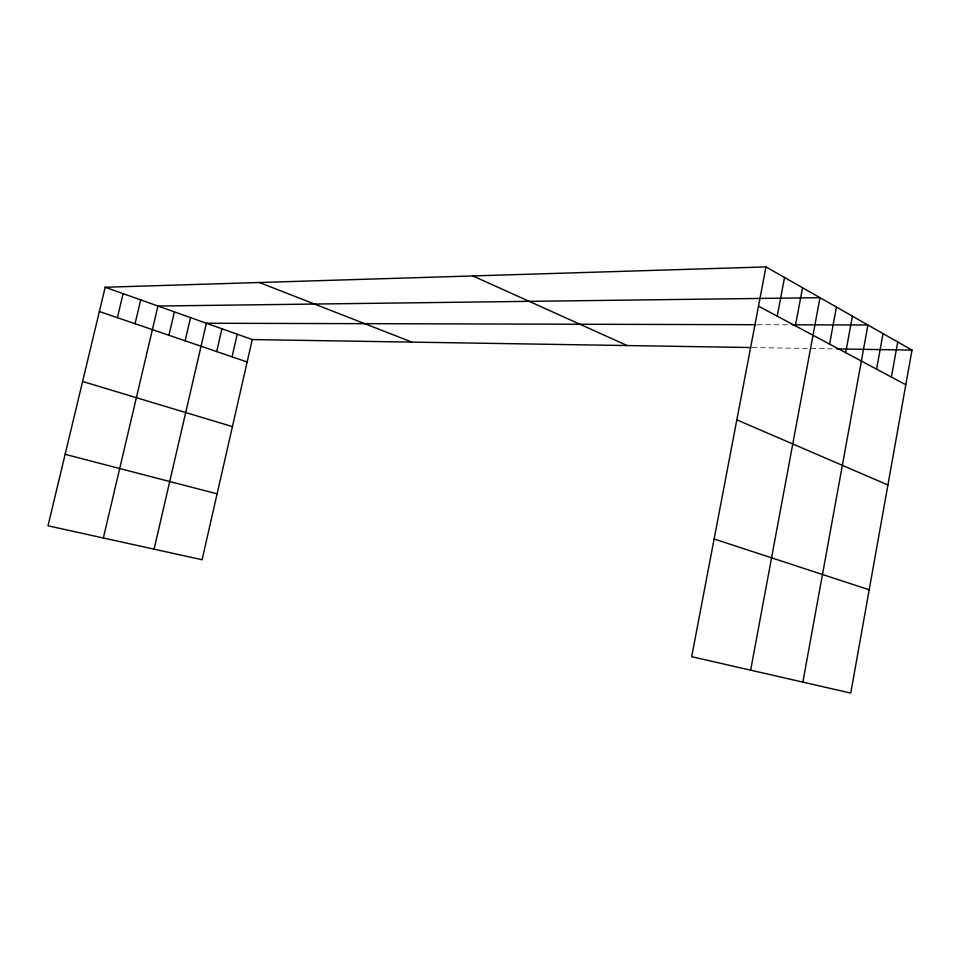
<?xml version="1.0" encoding="UTF-8"?>
<svg xmlns="http://www.w3.org/2000/svg" width="960" height="960" viewBox="0 0 960 960"><rect width="100%" height="100%" fill="white"/><g stroke="black" fill="none" stroke-linecap="round" stroke-linejoin="round"><path stroke-width="0.72" stroke-dasharray="4.8 3.6" d="M757.38 324.708L789.24 324.792M752.256 347.556L832.092 348.828"/><path stroke-width="1.44" d="M891.396 377.076L897.708 341.964M765.984 266.916L912 350.112L850.752 693.084L691.68 656.688L765.984 266.916L105.18 287.256L48 525.804L202.092 559.74L252.264 339.564L750.816 347.532M876.588 369.18L883.032 333.6M802.86 682.128L867.936 324.996L792.108 324.804M829.584 344.1L836.436 307.056M845.7 352.692L852.408 316.152M750.648 670.176L819.996 297.684L157.956 306.024L103.344 537.996M795.396 325.86L802.536 287.748M777.228 316.164L784.548 277.488M216.684 351.588L221.94 328.788M232.056 356.832L237.228 334.224M154.068 549.168L206.376 323.244L755.916 324.708M185.124 340.812L190.524 317.604M168.912 335.268L174.384 311.868M135.06 323.712L140.7 299.88M117.384 317.676L123.108 293.628M836.532 348.9L912 350.112M65.136 454.332L217.116 493.848M82.596 381.48L232.428 426.612M714.12 539.004L869.196 589.788M99.36 311.52L247.152 361.992M105.18 287.256L252.264 339.564M259.368 282.504L411.924 342.12M736.836 419.856L887.916 484.968M472.884 275.94L627.156 345.552M758.496 306.168L905.808 384.768"/></g></svg>
